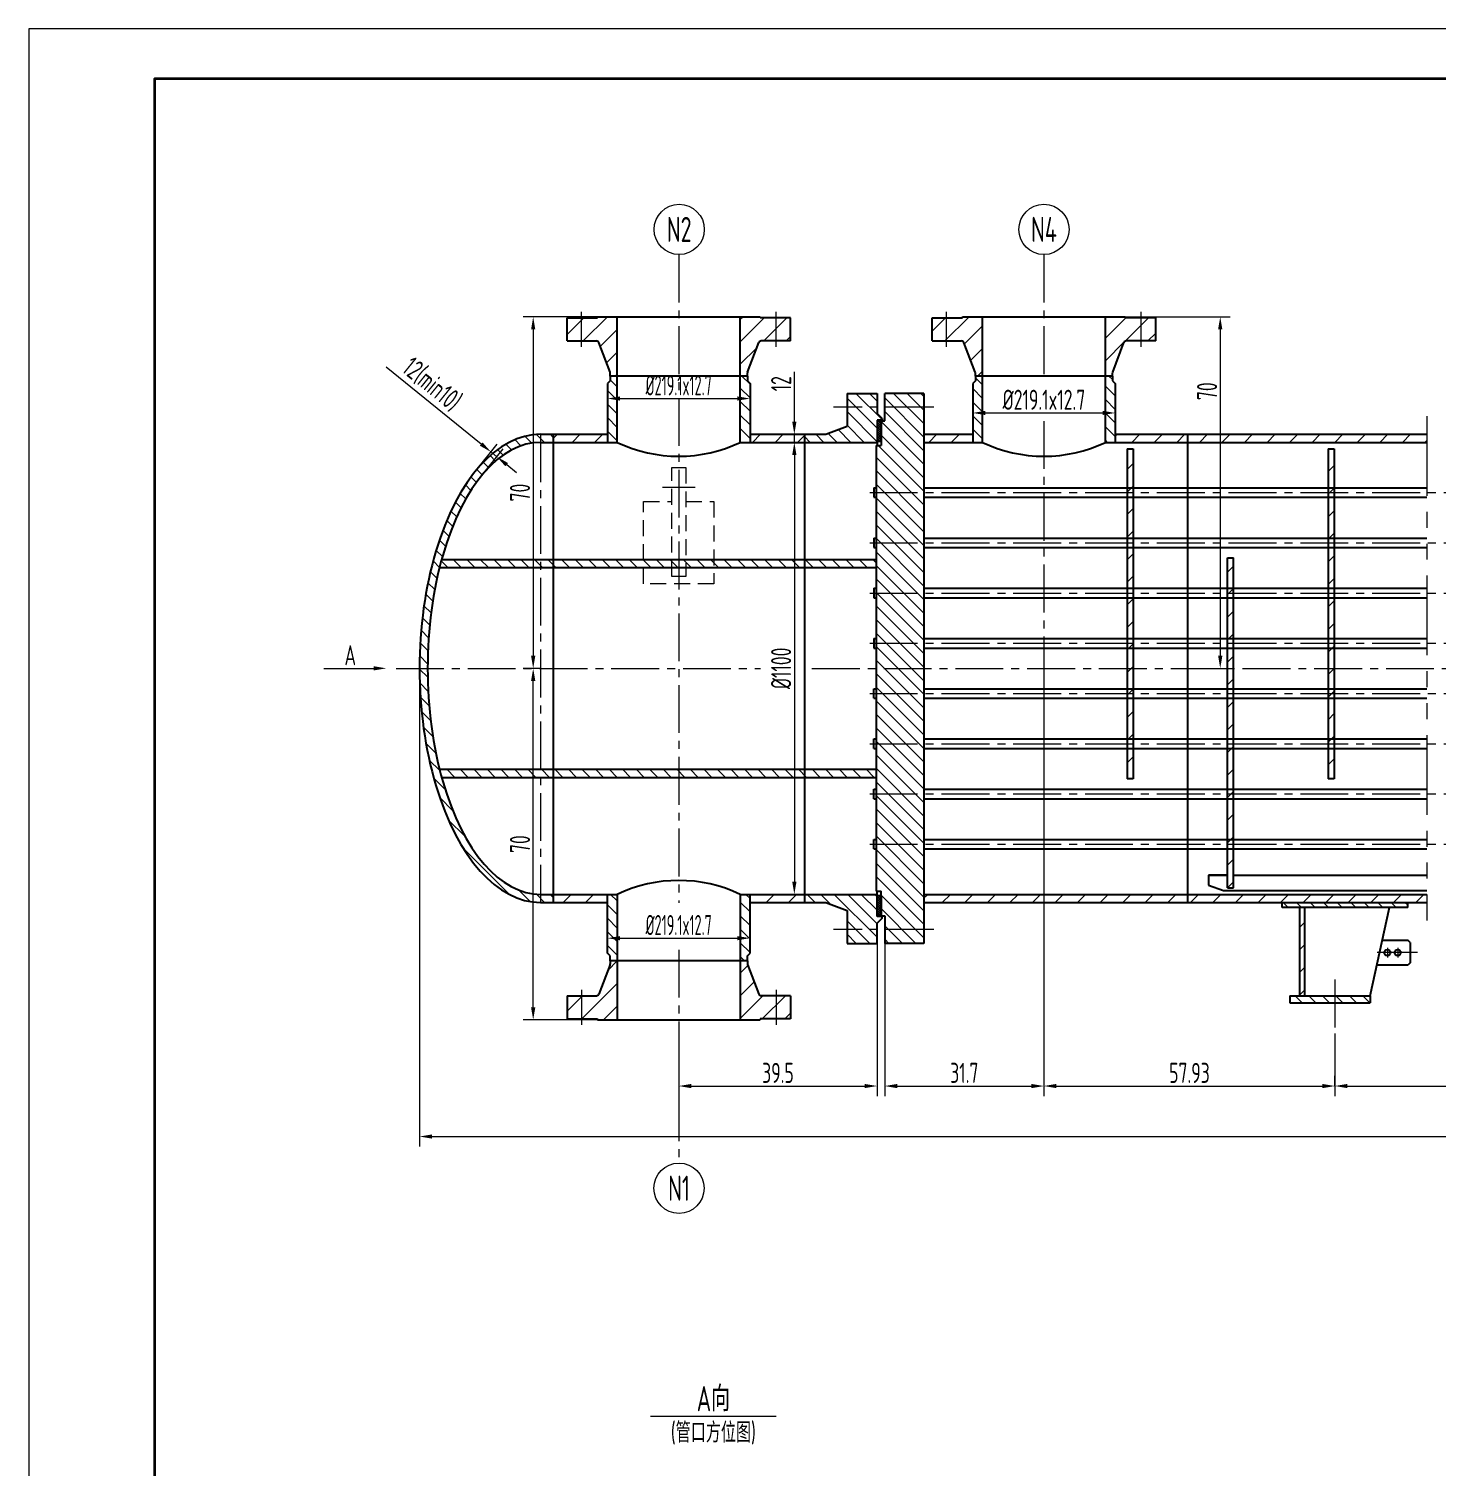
# Model space of a CAD drawing. Header units: millimetres. Extents: x 5765 to 6606, y -201 to 393.
# Drawn here: x 5765 to 6045.4, y 107 to 393.4 of the extents above; entities that cross this region are included whole.
import ezdxf
from ezdxf.enums import TextEntityAlignment as Align

# ---------------------------------------------------------------- set-up
doc = ezdxf.new("R2010")
doc.units = ezdxf.units.MM
for name, pattern in [('CENTER2', [28.575, 19.05, -3.175, 3.175, -3.175]), ('DASHED2', [9.525, 6.35, -3.175]), ('PHANTOM2', [31.75, 15.875, -3.175, 3.175, -3.175, 3.175, -3.175])]:
    doc.linetypes.add(name, pattern=pattern)
for name, color, linetype, lineweight in [('1粗实线', 7, 'Continuous', 35), ('2细实线', 3, 'Continuous', 13), ('3中心线', 1, 'CENTER2', 13), ('4虚线', 4, 'DASHED2', 13), ('5双点划线', 2, 'PHANTOM2', 13), ('6剖面线', 6, 'Continuous', 13), ('7文本', 2, 'Continuous', 13), ('8标注', 3, 'Continuous', 13), ('9图表', 4, 'Continuous', 13)]:
    doc.layers.add(name, color=color, linetype=linetype, lineweight=lineweight)
doc.styles.add('lanpec', font='bpec_e.shx', dxfattribs={"width": 0.75, "bigfont": 'hztxt.shx'})
doc.styles.add('lanpec-dim', font='bpec_e.shx', dxfattribs={"width": 0.75})
doc.dimstyles.new('lanpec', dxfattribs={"dimtxt": 4, "dimasz": 2.5, "dimexe": 2, "dimexo": 0, "dimtad": 1, "dimdsep": 46, "dimtxsty": 'lanpec-dim', "dimcen": 2.5, "dimclrd": 256, "dimclre": 256, "dimclrt": 256, "dimazin": 0, "dimtfac": 1, "dimtmove": 0, "dimatfit": 3, "dimfxl": 1, "dimlwd": -1, "dimlwe": -1, "dimarcsym": 0})
doc.dimstyles.new('lanpec$0', dxfattribs={"dimscale": 10, "dimtxt": 4, "dimasz": 2.5, "dimexe": 2, "dimexo": 0, "dimtad": 1, "dimdec": 1, "dimdsep": 46, "dimtxsty": 'lanpec-dim', "dimcen": 0.09, "dimclrd": 256, "dimclre": 256, "dimclrt": 256, "dimadec": 1, "dimazin": 0, "dimtfac": 0.707, "dimtdec": 1, "dimtmove": 0, "dimatfit": 3, "dimfxl": 1, "dimarcsym": 0})
pattern_1 = [(135, (6001.5617, 1252.1838), (-1.3470384, -1.3470384), [])]
pattern_2 = [(135, (-1040.45, 41.17), (-1.3470384, -1.3470384), [])]
pattern_3 = [(45, (6001.5617, 1252.1838), (-2.245064, 2.245064), [])]
pattern_4 = [(45, (5987.2617, 1252.1838), (-2.245064, 2.245064), [])]
pattern_5 = [(135, (4749.4955, 1244.9637), (-1.3470384, -1.3470384), [])]
pattern_6 = [(135, (6691.1607, -1575.2252), (-1.3470384, -1.3470384), [])]

# ---------------------------------------------------------------- blocks, each defined once
blk = doc.blocks.new('A1')
at = {"layer": '1粗实线'}
blk.add_lwpolyline([(-816, 10), (-10, 10), (-10, 584), (-816, 584)], close=True, dxfattribs=at)
at = {"layer": '9图表'}
blk.add_lwpolyline([(-841, 0), (0, 0), (0, 594), (-841, 594)], close=True, dxfattribs=at)
blk = doc.blocks.new('*U41')
at = {"layer": '2细实线'}
blk.add_line((-12.5, 0), (12.5, 0), dxfattribs=at)
at = {"layer": '7文本', "style": 'lanpec', "width": 0.75}
for tag, height, p in [('节点图名称', 5, (0, 3.5)), ('比例', 4, (0, -3.25))]:
    blk.add_attdef(tag, text='', height=height, dxfattribs=at).set_placement(p, align=Align.MIDDLE_CENTER)
blk = doc.blocks.new('*D66')
at = {"layer": '8标注', "transparency": 16777216}
for p, q in [((5917.44, 311.1), (5919.44, 311.1)), ((5917.44, 308.6), (5917.44, 223.6)), ((5917.44, 221.1), (5919.44, 221.1))]:
    blk.add_line(p, q, dxfattribs=at)
for points in [[(5917.02, 308.6), (5917.86, 308.6), (5917.44, 311.1)], [(5917.02, 223.6), (5917.86, 223.6), (5917.44, 221.1)]]:
    blk.add_solid(points, dxfattribs=at)
at = {"layer": 'Defpoints', "color": 0, "transparency": 16777216}
for p in [(5917.44, 311.1), (5917.44, 221.1), (5917.44, 221.1)]:
    blk.add_point(p, dxfattribs=at)
at = {"layer": '8标注', "transparency": 16777216, "insert": (5914.81, 266.1), "char_height": 4, "attachment_point": 5, "rotation": 90, "style": 'lanpec-dim'}
blk.add_mtext('%%C1100', dxfattribs=at)
blk = doc.blocks.new('*D67')
at = {"layer": '8标注', "transparency": 16777216}
for p, q in [((5917.44, 315.2), (5917.44, 325.12)), ((5920.87, 312.7), (5915.44, 312.7)), ((5917.44, 311.1), (5917.44, 312.7)), ((5920.87, 311.1), (5915.44, 311.1)), ((5917.44, 308.6), (5917.44, 306.1))]:
    blk.add_line(p, q, dxfattribs=at)
for points in [[(5917.02, 315.2), (5917.86, 315.2), (5917.44, 312.7)], [(5917.02, 308.6), (5917.86, 308.6), (5917.44, 311.1)]]:
    blk.add_solid(points, dxfattribs=at)
at = {"layer": 'Defpoints', "color": 0, "transparency": 16777216}
for p in [(5917.44, 312.7), (5920.87, 312.7), (5920.87, 311.1)]:
    blk.add_point(p, dxfattribs=at)
at = {"layer": '8标注', "transparency": 16777216, "insert": (5914.81, 322.77), "char_height": 4, "attachment_point": 5, "rotation": 90, "style": 'lanpec-dim'}
blk.add_mtext('12', dxfattribs=at)
blk = doc.blocks.new('*D68')
at = {"layer": '8标注', "transparency": 16777216}
for p, q in [((5855.11, 310.76), (5836.19, 326.09)), ((5853.97, 305.38), (5858.31, 310.74)), ((5855.15, 304.43), (5859.48, 309.78)), ((5858.22, 308.23), (5857.05, 309.18)), ((5860.17, 306.66), (5862.11, 305.08))]:
    blk.add_line(p, q, dxfattribs=at)
for points in [[(5855.37, 311.08), (5854.84, 310.43), (5857.05, 309.18)], [(5860.43, 306.98), (5859.9, 306.33), (5858.22, 308.23)]]:
    blk.add_solid(points, dxfattribs=at)
at = {"layer": 'Defpoints', "color": 0, "transparency": 16777216}
for p in [(5857.05, 309.18), (5853.97, 305.38), (5855.15, 304.43)]:
    blk.add_point(p, dxfattribs=at)
at = {"layer": '8标注', "transparency": 16777216, "insert": (5845.25, 322.6), "char_height": 4, "attachment_point": 5, "rotation": 320.9752, "style": 'lanpec-dim'}
blk.add_mtext('12(min10)', dxfattribs=at)
blk = doc.blocks.new('*D69')
at = {"layer": '8标注', "transparency": 16777216}
for p, q in [((5952.95, 316.95), (5952.95, 318.95)), ((5981.32, 315.62), (5981.32, 318.95)), ((5955.45, 316.95), (5978.82, 316.95))]:
    blk.add_line(p, q, dxfattribs=at)
for points in [[(5955.45, 317.37), (5955.45, 316.54), (5952.95, 316.95)], [(5978.82, 317.37), (5978.82, 316.54), (5981.32, 316.95)]]:
    blk.add_solid(points, dxfattribs=at)
at = {"layer": 'Defpoints', "color": 0, "transparency": 16777216}
for p in [(5952.95, 316.95), (5981.32, 316.95), (5981.32, 315.62)]:
    blk.add_point(p, dxfattribs=at)
at = {"layer": '8标注', "transparency": 16777216, "insert": (5967.13, 319.58), "char_height": 4, "attachment_point": 5, "style": 'lanpec-dim'}
blk.add_mtext('%%C219.1x12.7', dxfattribs=at)
blk = doc.blocks.new('*D43')
at = {"layer": '8标注', "transparency": 16777216}
for p, q in [((5880.25, 212.38), (5880.25, 214.38)), ((5882.75, 212.38), (5906.12, 212.38)), ((5908.62, 210.99), (5908.62, 214.38))]:
    blk.add_line(p, q, dxfattribs=at)
for points in [[(5882.75, 212.79), (5882.75, 211.96), (5880.25, 212.38)], [(5906.12, 212.79), (5906.12, 211.96), (5908.62, 212.38)]]:
    blk.add_solid(points, dxfattribs=at)
at = {"layer": 'Defpoints', "color": 0, "transparency": 16777216}
for p in [(5880.25, 212.38), (5908.62, 212.38), (5908.62, 210.99)]:
    blk.add_point(p, dxfattribs=at)
at = {"layer": '8标注', "transparency": 16777216, "insert": (5894.43, 215), "char_height": 4, "attachment_point": 5, "style": 'lanpec-dim'}
blk.add_mtext('{\\W0.6;%%C219.1x12.7}', dxfattribs=at)
blk = doc.blocks.new('管口号')
at = {"layer": '2细实线'}
blk.add_circle((0, 5), 5, dxfattribs=at)
at = {"layer": '7文本', "style": 'lanpec', "width": 0.75}
blk.add_attdef('N', text='', height=5, dxfattribs=at).set_placement((0, 5), align=Align.MIDDLE_CENTER)
blk = doc.blocks.new('*D70')
at = {"layer": '8标注', "transparency": 16777216}
for p, q in [((5933.93, 211.35), (5933.93, 180.94)), ((5894.43, 189.02), (5894.43, 180.94)), ((5896.93, 182.94), (5931.43, 182.94))]:
    blk.add_line(p, q, dxfattribs=at)
for points in [[(5896.93, 183.36), (5896.93, 182.52), (5894.43, 182.94)], [(5931.43, 183.36), (5931.43, 182.52), (5933.93, 182.94)]]:
    blk.add_solid(points, dxfattribs=at)
at = {"layer": 'Defpoints', "color": 0, "transparency": 16777216}
for p in [(5933.93, 211.35), (5894.43, 189.02), (5933.93, 182.94)]:
    blk.add_point(p, dxfattribs=at)
at = {"layer": '8标注', "transparency": 16777216, "insert": (5914.18, 185.56), "char_height": 4, "attachment_point": 5, "style": 'lanpec-dim'}
blk.add_mtext('39.5', dxfattribs=at)
blk = doc.blocks.new('*D71')
at = {"layer": '8标注', "transparency": 16777216}
for p, q in [((5842.83, 266.1), (5842.83, 170.89)), ((6347.92, 266.1), (6347.92, 170.89)), ((5845.33, 172.89), (6345.42, 172.89))]:
    blk.add_line(p, q, dxfattribs=at)
for points in [[(5845.33, 173.31), (5845.33, 172.47), (5842.83, 172.89)], [(6345.42, 173.31), (6345.42, 172.47), (6347.92, 172.89)]]:
    blk.add_solid(points, dxfattribs=at)
at = {"layer": 'Defpoints', "color": 0, "transparency": 16777216}
for p in [(5842.83, 266.1), (6347.92, 266.1), (6347.92, 172.89)]:
    blk.add_point(p, dxfattribs=at)
at = {"layer": '8标注', "transparency": 16777216, "insert": (6095.38, 175.51), "char_height": 4, "attachment_point": 5, "style": 'lanpec-dim'}
blk.add_mtext('505.09', dxfattribs=at)
blk = doc.blocks.new('*D48')
at = {"layer": '8标注', "transparency": 16777216}
for p, q in [((6165.69, 191.94), (6165.69, 180.94)), ((6025.06, 182.94), (6025.06, 184.94)), ((6027.56, 182.94), (6163.19, 182.94))]:
    blk.add_line(p, q, dxfattribs=at)
for points in [[(6027.56, 183.36), (6027.56, 182.52), (6025.06, 182.94)], [(6163.19, 183.36), (6163.19, 182.52), (6165.69, 182.94)]]:
    blk.add_solid(points, dxfattribs=at)
at = {"layer": 'Defpoints', "color": 0, "transparency": 16777216}
for p in [(6165.69, 191.94), (6025.06, 182.94), (6165.69, 182.94)]:
    blk.add_point(p, dxfattribs=at)
at = {"layer": '8标注', "transparency": 16777216, "insert": (6095.38, 185.56), "char_height": 4, "attachment_point": 5, "style": 'lanpec-dim'}
blk.add_mtext('140.63', dxfattribs=at)
blk = doc.blocks.new('*D49')
at = {"layer": '8标注', "transparency": 16777216}
for p, q in [((5967.13, 266.1), (5967.13, 180.94)), ((5935.43, 211.35), (5935.43, 180.94)), ((5937.93, 182.94), (5964.63, 182.94))]:
    blk.add_line(p, q, dxfattribs=at)
for points in [[(5937.93, 183.36), (5937.93, 182.52), (5935.43, 182.94)], [(5964.63, 183.36), (5964.63, 182.52), (5967.13, 182.94)]]:
    blk.add_solid(points, dxfattribs=at)
at = {"layer": 'Defpoints', "color": 0, "transparency": 16777216}
for p in [(5967.13, 266.1), (5935.43, 211.35), (5967.13, 182.94)]:
    blk.add_point(p, dxfattribs=at)
at = {"layer": '8标注', "transparency": 16777216, "insert": (5951.28, 185.56), "char_height": 4, "attachment_point": 5, "style": 'lanpec-dim'}
blk.add_mtext('31.7', dxfattribs=at)
blk = doc.blocks.new('*D52')
at = {"layer": '8标注', "transparency": 16777216}
for p, q in [((5967.13, 192.06), (5967.13, 180.94)), ((6025.06, 193.38), (6025.06, 180.94)), ((5969.63, 182.94), (6022.56, 182.94))]:
    blk.add_line(p, q, dxfattribs=at)
for points in [[(5969.63, 183.36), (5969.63, 182.52), (5967.13, 182.94)], [(6022.56, 183.36), (6022.56, 182.52), (6025.06, 182.94)]]:
    blk.add_solid(points, dxfattribs=at)
at = {"layer": 'Defpoints', "color": 0, "transparency": 16777216}
for p in [(5967.13, 192.06), (6025.06, 193.38), (6025.06, 182.94)]:
    blk.add_point(p, dxfattribs=at)
at = {"layer": '8标注', "transparency": 16777216, "insert": (5996.1, 185.56), "char_height": 4, "attachment_point": 5, "style": 'lanpec-dim'}
blk.add_mtext('57.93', dxfattribs=at)
blk = doc.blocks.new('*D56')
at = {"layer": '8标注', "transparency": 16777216}
for p, q in [((5866.93, 266.1), (5863.45, 266.1)), ((5865.45, 198.6), (5865.45, 263.6)), ((5878.24, 196.1), (5863.45, 196.1))]:
    blk.add_line(p, q, dxfattribs=at)
for points in [[(5865.03, 263.6), (5865.87, 263.6), (5865.45, 266.1)], [(5865.03, 198.6), (5865.87, 198.6), (5865.45, 196.1)]]:
    blk.add_solid(points, dxfattribs=at)
at = {"layer": 'Defpoints', "color": 0, "transparency": 16777216}
for p in [(5865.45, 266.1), (5866.93, 266.1), (5878.24, 196.1)]:
    blk.add_point(p, dxfattribs=at)
at = {"layer": '8标注', "transparency": 16777216, "insert": (5862.83, 231.1), "char_height": 4, "attachment_point": 5, "rotation": 90, "style": 'lanpec-dim'}
blk.add_mtext('70', dxfattribs=at)
blk = doc.blocks.new('*D57')
at = {"layer": '8标注', "transparency": 16777216}
for p, q in [((5882.18, 336.1), (5863.45, 336.1)), ((5865.45, 333.6), (5865.45, 268.6)), ((5866.93, 266.1), (5863.45, 266.1))]:
    blk.add_line(p, q, dxfattribs=at)
for points in [[(5865.03, 333.6), (5865.87, 333.6), (5865.45, 336.1)], [(5865.03, 268.6), (5865.87, 268.6), (5865.45, 266.1)]]:
    blk.add_solid(points, dxfattribs=at)
at = {"layer": 'Defpoints', "color": 0, "transparency": 16777216}
for p in [(5882.18, 336.1), (5865.45, 266.1), (5866.93, 266.1)]:
    blk.add_point(p, dxfattribs=at)
at = {"layer": '8标注', "transparency": 16777216, "insert": (5862.83, 301.1), "char_height": 4, "attachment_point": 5, "rotation": 90, "style": 'lanpec-dim'}
blk.add_mtext('70', dxfattribs=at)
blk = doc.blocks.new('*D58')
at = {"layer": '8标注', "transparency": 16777216}
for p, q in [((5983.32, 336.1), (6004.23, 336.1)), ((6002.23, 333.6), (6002.23, 268.6)), ((5996.29, 266.1), (6004.23, 266.1))]:
    blk.add_line(p, q, dxfattribs=at)
for points in [[(6001.81, 333.6), (6002.65, 333.6), (6002.23, 336.1)], [(6001.81, 268.6), (6002.65, 268.6), (6002.23, 266.1)]]:
    blk.add_solid(points, dxfattribs=at)
at = {"layer": 'Defpoints', "color": 0, "transparency": 16777216}
for p in [(5983.32, 336.1), (5996.29, 266.1), (6002.23, 266.1)]:
    blk.add_point(p, dxfattribs=at)
at = {"layer": '8标注', "transparency": 16777216, "insert": (5999.61, 321.28), "char_height": 4, "attachment_point": 5, "rotation": 90, "style": 'lanpec-dim'}
blk.add_mtext('70', dxfattribs=at)
blk = doc.blocks.new('*D62')
at = {"layer": '8标注', "transparency": 16777216}
for p, q in [((5880.25, 319.82), (5880.25, 321.82)), ((5908.62, 321.21), (5908.62, 317.82)), ((5882.75, 319.82), (5906.12, 319.82))]:
    blk.add_line(p, q, dxfattribs=at)
for points in [[(5882.75, 320.24), (5882.75, 319.41), (5880.25, 319.82)], [(5906.12, 320.24), (5906.12, 319.41), (5908.62, 319.82)]]:
    blk.add_solid(points, dxfattribs=at)
at = {"layer": 'Defpoints', "color": 0, "transparency": 16777216}
for p in [(5908.62, 321.21), (5880.25, 319.82), (5908.62, 319.82)]:
    blk.add_point(p, dxfattribs=at)
at = {"layer": '8标注', "transparency": 16777216, "insert": (5894.43, 322.45), "char_height": 4, "attachment_point": 5, "style": 'lanpec-dim'}
blk.add_mtext('{\\W0.6;%%C219.1x12.7}', dxfattribs=at)

msp = doc.modelspace()

# ---------------------------------------------------------------- hatches: boundary and pattern name
at = {"layer": '6剖面线'}
h = msp.add_hatch(dxfattribs=at)
h.set_pattern_fill('ANSI31', color=256, style=0)
h.set_pattern_definition(pattern_3)
h.paths.add_polyline_path([(5913.803, 331.291), (5912.303, 331.291), (5912.303, 335.901), (5913.803, 335.901)])
h.paths.add_polyline_path([(5915.303, 331.291), (5913.803, 331.291), (5913.803, 335.901), (5915.303, 335.901)])
h.paths.add_polyline_path([(5912.303, 335.901), (5910.623, 335.901), (5910.623, 336.101), (5906.683, 336.101), (5906.683, 324.301), (5908.083, 324.301), (5908.083, 324.909, -0.09138), (5908.116, 325.087), (5910.36, 330.969, -0.3110597), (5910.827, 331.291), (5912.303, 331.291)])
h.paths.add_polyline_path([(5916.683, 335.901), (5915.303, 335.901), (5915.303, 331.291), (5916.683, 331.291)])
h.paths.add_polyline_path([(5882.183, 336.101), (5878.243, 336.101), (5878.243, 335.901), (5875.063, 335.901), (5875.063, 331.291), (5878.038, 331.291, -0.3110597), (5878.506, 330.969), (5880.75, 325.087, -0.09138), (5880.783, 324.909), (5880.783, 324.301), (5882.183, 324.301)])
h.paths.add_polyline_path([(5875.063, 335.901), (5872.183, 335.901), (5872.183, 331.291), (5875.063, 331.291)])
h = msp.add_hatch(dxfattribs=at)
h.set_pattern_fill('ANSI31', color=256, style=0)
h.set_pattern_definition([(45, (5985.873, 333.8336), (-2.24506, 2.24506), [])])
h.paths.add_polyline_path([(5986.503, 335.901), (5985.003, 335.901), (5985.003, 331.291), (5986.503, 331.291)])
h.paths.add_polyline_path([(5988.003, 335.901), (5986.503, 335.901), (5986.503, 331.291), (5988.003, 331.291)])
h.paths.add_polyline_path([(5985.003, 335.901), (5983.323, 335.901), (5983.323, 336.101), (5979.383, 336.101), (5979.383, 324.301), (5980.783, 324.301), (5980.783, 324.909, -0.09138), (5980.816, 325.087), (5983.06, 330.969, -0.3110597), (5983.527, 331.291), (5985.003, 331.291)])
h.paths.add_polyline_path([(5989.383, 335.901), (5988.003, 335.901), (5988.003, 331.291), (5989.383, 331.291)])
h.paths.add_polyline_path([(5954.883, 336.101), (5950.943, 336.101), (5950.943, 335.901), (5947.763, 335.901), (5947.763, 331.291), (5950.738, 331.291, -0.3110597), (5951.206, 330.969), (5953.45, 325.087, -0.09138), (5953.483, 324.909), (5953.483, 324.301), (5954.883, 324.301)])
h.paths.add_polyline_path([(5947.763, 335.901), (5944.883, 335.901), (5944.883, 331.291), (5947.763, 331.291)])
h = msp.add_hatch(dxfattribs=at)
h.set_pattern_fill('ANSI31', color=256, scale=0.6, angle=90, style=0)
h.set_pattern_definition(pattern_6)
h.paths.add_polyline_path([(5880.249, 322.805), (5880.783, 323.34), (5880.783, 324.301), (5882.183, 324.301), (5882.183, 311.101), (5880.249, 311.101)])
h.paths.add_polyline_path([(5908.617, 311.101), (5906.683, 311.101), (5906.683, 324.301), (5908.083, 324.301), (5908.083, 323.34), (5908.617, 322.805)])
h = msp.add_hatch(dxfattribs=at)
h.set_pattern_fill('ANSI31', color=256, scale=0.6, angle=90, style=0)
h.set_pattern_definition([(135, (5953.2434, 321.4913), (-1.34704, -1.34704), [])])
h.paths.add_polyline_path([(5953.483, 323.34), (5952.949, 322.805), (5952.949, 311.101), (5953.483, 311.101)])
h.paths.add_polyline_path([(5981.317, 322.805), (5980.783, 323.34), (5980.783, 311.101), (5981.317, 311.101)])
h.paths.add_polyline_path([(5954.883, 324.301), (5953.483, 324.301), (5953.483, 311.101), (5954.883, 311.101)])
h.paths.add_polyline_path([(5980.783, 324.301), (5979.383, 324.301), (5979.383, 311.101), (5980.783, 311.101)])
h = msp.add_hatch(dxfattribs=at)
h.set_pattern_fill('ANSI31', color=256, scale=0.6, angle=90, style=0)
h.set_pattern_definition([(135, (-65376.3816, -31464.612), (-1.34703842, -1.34703842), [])])
h.paths.add_polyline_path([(5933.933, 318.101), (5933.933, 320.851), (5927.933, 320.851), (5927.933, 318.101)])
h.paths.add_polyline_path([(5927.933, 318.101), (5927.933, 314.301), (5923.733, 312.701), (5919.433, 312.701), (5919.433, 311.101), (5933.933, 311.101), (5933.933, 315.501), (5934.933, 315.501), (5934.933, 315.851), (5933.933, 316.851), (5933.933, 318.101)])
h = msp.add_hatch(dxfattribs=at)
h.set_pattern_fill('ANSI31', color=256, scale=0.6, angle=90, style=0)
h.set_pattern_definition([(135, (727.41, -334.36), (-1.3470384, -1.3470384), [])])
h.paths.add_polyline_path([(5943.233, 320.851), (5935.433, 320.851), (5935.433, 318.101), (5943.233, 318.101)])
h.paths.add_polyline_path([(5943.233, 312.701), (5943.233, 318.101), (5935.433, 318.101), (5935.433, 315.351), (5934.733, 315.351), (5934.733, 311.351), (5934.733, 310.451), (5933.733, 310.451), (5933.733, 301.101), (5943.233, 301.101)])
h.paths.add_polyline_path([(5943.233, 301.101), (5933.733, 301.101), (5933.733, 291.101), (5943.233, 291.101)])
h.paths.add_polyline_path([(5943.233, 291.101), (5933.733, 291.101), (5933.733, 281.101), (5943.233, 281.101)])
h.paths.add_polyline_path([(5943.233, 281.101), (5933.733, 281.101), (5933.733, 271.101), (5943.233, 271.101)])
h.paths.add_polyline_path([(5943.233, 271.101), (5933.733, 271.101), (5933.733, 266.101), (5943.233, 266.101)])
h.paths.add_polyline_path([(5943.233, 266.101), (5933.733, 266.101), (5933.733, 261.101), (5943.233, 261.101)])
h.paths.add_polyline_path([(5943.233, 261.101), (5933.733, 261.101), (5933.733, 251.101), (5943.233, 251.101)])
h.paths.add_polyline_path([(5943.233, 251.101), (5933.733, 251.101), (5933.733, 241.101), (5943.233, 241.101)])
h.paths.add_polyline_path([(5943.233, 241.101), (5933.733, 241.101), (5933.733, 231.101), (5943.233, 231.101)])
h.paths.add_polyline_path([(5943.233, 231.101), (5933.733, 231.101), (5933.733, 221.751), (5934.733, 221.751), (5934.733, 216.851), (5935.433, 216.851), (5935.433, 214.101), (5943.233, 214.101)])
h.paths.add_polyline_path([(5943.233, 214.101), (5935.433, 214.101), (5935.433, 211.351), (5943.233, 211.351)])
h = msp.add_hatch(dxfattribs=at)
h.set_pattern_fill('ANSI37', color=256, scale=0.1, style=0)
h.set_pattern_definition([(45, (4719.44433, 1244.9637), (-0.2245064, 0.2245064), []), (135, (4719.44433, 1244.9637), (-0.2245064, -0.2245064), [])])
h.paths.add_polyline_path([(5933.933, 311.351), (5934.733, 311.351), (5934.733, 315.351), (5933.933, 315.351)])
h = msp.add_hatch(dxfattribs=at)
h.set_pattern_fill('ANSI31', color=256, scale=0.6, angle=90, style=0)
h.set_pattern_definition(pattern_1)
edge = h.paths.add_edge_path()
edge.add_ellipse((5866.933, 266.101), major_axis=(0, 45), ratio=0.5, start_angle=0, end_angle=90, ccw=False)
edge.add_line((5866.933, 311.101), (5866.933, 312.701))
edge.add_ellipse((5866.933, 266.101), major_axis=(0, 46.6), ratio=0.5171674, start_angle=0, end_angle=90)
edge.add_line((5842.833, 266.101), (5844.433, 266.101))
h.paths.add_polyline_path([(5869.433, 311.101), (5869.433, 312.701), (5866.933, 312.701), (5866.933, 311.101)])
edge = h.paths.add_edge_path()
edge.add_ellipse((5866.933, 266.101), major_axis=(0, 45), ratio=0.5, start_angle=90, end_angle=180, ccw=False)
edge.add_line((5844.433, 266.101), (5842.833, 266.101))
edge.add_ellipse((5866.933, 266.101), major_axis=(0, 46.6), ratio=0.5171674, start_angle=90, end_angle=180)
edge.add_line((5866.933, 219.501), (5866.933, 221.101))
h.paths.add_polyline_path([(5866.933, 221.101), (5866.933, 219.501), (5869.433, 219.501), (5869.433, 221.101)])
h = msp.add_hatch(dxfattribs=at)
h.set_pattern_fill('ANSI31', color=256, style=0)
h.set_pattern_definition(pattern_3)
h.paths.add_polyline_path([(5869.433, 312.701), (5869.433, 311.101), (5880.249, 311.101), (5880.249, 312.701)])
h.paths.add_polyline_path([(5919.433, 311.101), (5919.433, 312.701), (5908.617, 312.701), (5908.617, 311.101)])
h = msp.add_hatch(dxfattribs=at)
h.set_pattern_fill('ANSI31', color=256, style=0)
h.set_pattern_definition(pattern_4)
h.paths.add_polyline_path([(5952.949, 311.101), (5952.949, 312.701), (5943.233, 312.701), (5943.233, 311.101)])
h.paths.add_polyline_path([(6014.68, 312.701), (6014.68, 311.101), (6043.376, 311.101), (6043.376, 312.701)])
h.paths.add_polyline_path([(6014.68, 311.101), (6014.68, 312.701), (5981.317, 312.701), (5981.317, 311.101)])
h = msp.add_hatch(dxfattribs=at)
h.set_pattern_fill('ANSI31', color=256, style=0)
h.set_pattern_definition(pattern_4)
h.paths.add_polyline_path([(5984.887, 309.801), (5983.687, 309.801), (5983.687, 244.101), (5984.887, 244.101)])
h = msp.add_hatch(dxfattribs=at)
h.set_pattern_fill('ANSI31', color=256, style=0)
h.set_pattern_definition(pattern_4)
h.paths.add_polyline_path([(6024.887, 309.801), (6023.687, 309.801), (6023.687, 244.101), (6024.887, 244.101)])
h = msp.add_hatch(dxfattribs=at)
h.set_pattern_fill('ANSI31', color=256, scale=0.6, angle=90, style=0)
h.set_pattern_definition(pattern_2)
h.paths.add_polyline_path([(5894.433, 287.801), (5866.933, 287.801), (5866.933, 287.001), (5894.433, 287.001)])
h.paths.add_polyline_path([(5894.433, 287.001), (5866.933, 287.001), (5866.933, 286.201), (5894.433, 286.201)])
h.paths.add_polyline_path([(5919.433, 287.801), (5894.433, 287.801), (5894.433, 287.001), (5919.433, 287.001)])
h.paths.add_polyline_path([(5919.433, 287.001), (5894.433, 287.001), (5894.433, 286.201), (5919.433, 286.201)])
h.paths.add_polyline_path([(5933.733, 287.801), (5919.433, 287.801), (5919.433, 287.001), (5933.733, 287.001)])
h.paths.add_polyline_path([(5933.733, 287.001), (5919.433, 287.001), (5919.433, 286.201), (5933.733, 286.201)])
h.paths.add_polyline_path([(5847.261, 287.801), (5847.074, 287.001), (5866.933, 287.001), (5866.933, 287.801)])
h.paths.add_polyline_path([(5847.074, 287.001), (5846.888, 286.201), (5866.933, 286.201), (5866.933, 287.001)])
h = msp.add_hatch(dxfattribs=at)
h.set_pattern_fill('ANSI31', color=256, style=0)
h.set_pattern_definition(pattern_4)
h.paths.add_polyline_path([(6004.887, 288.101), (6003.687, 288.101), (6003.687, 222.401), (6004.887, 222.401)])
h = msp.add_hatch(dxfattribs=at)
h.set_pattern_fill('ANSI31', color=256, scale=0.6, angle=90, style=0)
h.set_pattern_definition(pattern_2)
h.paths.add_polyline_path([(5894.433, 244.401), (5866.933, 244.401), (5866.933, 245.201), (5894.433, 245.201)])
h.paths.add_polyline_path([(5894.433, 245.201), (5866.933, 245.201), (5866.933, 246.001), (5894.433, 246.001)])
h.paths.add_polyline_path([(5920.94, 244.401), (5894.433, 244.401), (5894.433, 245.201), (5920.94, 245.201)])
h.paths.add_polyline_path([(5920.94, 245.201), (5894.433, 245.201), (5894.433, 246.001), (5920.94, 246.001)])
h.paths.add_polyline_path([(5933.733, 244.401), (5920.94, 244.401), (5920.94, 245.201), (5933.733, 245.201)])
h.paths.add_polyline_path([(5933.733, 245.201), (5920.94, 245.201), (5920.94, 246.001), (5933.733, 246.001)])
h.paths.add_polyline_path([(5847.261, 244.401), (5847.074, 245.201), (5866.933, 245.201), (5866.933, 244.401)])
h.paths.add_polyline_path([(5847.074, 245.201), (5846.888, 246.001), (5866.933, 246.001), (5866.933, 245.201)])
h = msp.add_hatch(dxfattribs=at)
h.set_pattern_fill('ANSI31', color=256, style=0)
h.set_pattern_definition(pattern_3)
h.paths.add_polyline_path([(5880.249, 219.501), (5880.249, 221.101), (5869.433, 221.101), (5869.433, 219.501)])
h.paths.add_polyline_path([(5908.617, 221.101), (5908.617, 219.501), (5919.433, 219.501), (5919.433, 221.101)])
h = msp.add_hatch(dxfattribs=at)
h.set_pattern_fill('ANSI31', color=256, scale=0.6, angle=90, style=0)
h.set_pattern_definition(pattern_6)
h.paths.add_polyline_path([(5880.249, 209.396), (5880.783, 208.862), (5880.783, 207.901), (5882.183, 207.901), (5882.183, 221.101), (5880.249, 221.101)])
h.paths.add_polyline_path([(5908.617, 221.101), (5906.683, 221.101), (5906.683, 207.901), (5908.083, 207.901), (5908.083, 208.862), (5908.617, 209.396)])
h = msp.add_hatch(dxfattribs=at)
h.set_pattern_fill('ANSI31', color=256, scale=0.6, angle=90, style=0)
h.set_pattern_definition(pattern_1)
h.paths.add_polyline_path([(5919.433, 221.101), (5919.433, 219.501), (5923.733, 219.501), (5927.933, 217.901), (5927.933, 214.101), (5933.933, 214.101), (5933.933, 215.351), (5934.933, 216.351), (5934.933, 216.701), (5933.933, 216.701), (5933.933, 221.101)])
h.paths.add_polyline_path([(5927.933, 214.101), (5927.933, 211.351), (5933.933, 211.351), (5933.933, 214.101)])
h = msp.add_hatch(dxfattribs=at)
h.set_pattern_fill('ANSI37', color=256, scale=0.1, style=0)
h.set_pattern_definition([(315, (-65376.38156, 31996.81342), (-0.224506403, -0.224506403), []), (225, (-65376.38156, 31996.81342), (-0.224506403, 0.224506403), [])])
h.paths.add_polyline_path([(5933.933, 216.851), (5934.733, 216.851), (5934.733, 220.851), (5933.933, 220.851)])
h = msp.add_hatch(dxfattribs=at)
h.set_pattern_fill('ANSI31', color=256, style=0)
h.set_pattern_definition(pattern_4)
h.paths.add_polyline_path([(5964.997, 219.501), (5964.997, 221.101), (5943.233, 221.101), (5943.233, 219.501)])
h.paths.add_polyline_path([(5964.997, 221.101), (5964.997, 219.501), (6043.376, 219.501), (6043.376, 221.101)])
h = msp.add_hatch(dxfattribs=at)
h.set_pattern_fill('ANSI31', color=256, scale=0.6, angle=90, style=0)
h.set_pattern_definition(pattern_5)
h.paths.add_polyline_path([(6039.563, 218.501), (6039.563, 219.501), (6014.563, 219.501), (6014.563, 218.501)])
h = msp.add_hatch(dxfattribs=at)
h.set_pattern_fill('ANSI31', color=256, style=0)
h.set_pattern_definition([(45, (4749.4955, 1244.9637), (-2.245064, 2.245064), [])])
h.paths.add_polyline_path([(6019.063, 218.501), (6018.063, 218.501), (6018.063, 200.901), (6019.063, 200.901)])
h = msp.add_hatch(dxfattribs=at)
h.set_pattern_fill('ANSI31', color=256, style=0)
h.set_pattern_definition(pattern_3)
h.paths.add_polyline_path([(5913.803, 200.911), (5912.303, 200.911), (5912.303, 196.301), (5913.803, 196.301)])
h.paths.add_polyline_path([(5915.303, 200.911), (5913.803, 200.911), (5913.803, 196.301), (5915.303, 196.301)])
h.paths.add_polyline_path([(5912.303, 196.301), (5910.623, 196.301), (5910.623, 196.101), (5906.683, 196.101), (5906.683, 207.901), (5908.083, 207.901), (5908.083, 207.293, 0.09138), (5908.116, 207.115), (5910.36, 201.232, 0.3110597), (5910.827, 200.911), (5912.303, 200.911)])
h.paths.add_polyline_path([(5916.683, 196.301), (5915.303, 196.301), (5915.303, 200.911), (5916.683, 200.911)])
h.paths.add_polyline_path([(5882.183, 196.101), (5878.243, 196.101), (5878.243, 196.301), (5875.063, 196.301), (5875.063, 200.911), (5878.038, 200.911, 0.3110597), (5878.506, 201.232), (5880.75, 207.115, 0.09138), (5880.783, 207.293), (5880.783, 207.901), (5882.183, 207.901)])
h.paths.add_polyline_path([(5875.063, 196.301), (5872.183, 196.301), (5872.183, 200.911), (5875.063, 200.911)])
h = msp.add_hatch(dxfattribs=at)
h.set_pattern_fill('ANSI31', color=256, scale=0.6, angle=90, style=0)
h.set_pattern_definition(pattern_5)
h.paths.add_polyline_path([(6025.063, 199.501), (6025.063, 200.901), (6016.063, 200.901), (6016.063, 199.501)])
h.paths.add_polyline_path([(6032.063, 199.501), (6032.063, 200.901), (6025.063, 200.901), (6025.063, 199.501)])

# ---------------------------------------------------------------- linework, layer by layer
for p, q in [((5872.183, 331.291), (5872.183, 335.901)), ((5872.183, 335.901), (5878.243, 335.901)), ((5878.243, 335.901), (5878.243, 336.101)), ((5878.243, 336.101), (5910.623, 336.101)), ((5882.183, 311.101), (5882.183, 336.101)), ((5906.683, 311.101), (5906.683, 336.101)), ((5910.623, 335.901), (5910.623, 336.101)), ((5916.683, 335.901), (5910.623, 335.901)), ((5916.683, 331.291), (5916.683, 335.901)), ((5944.883, 331.291), (5944.883, 335.901)), ((5944.883, 335.901), (5950.943, 335.901)), ((5950.943, 335.901), (5950.943, 336.101)), ((5950.943, 336.101), (5983.323, 336.101)), ((5954.883, 311.101), (5954.883, 336.101)), ((5979.383, 311.101), (5979.383, 336.101)), ((5983.323, 335.901), (5983.323, 336.101)), ((5989.383, 335.901), (5983.323, 335.901)), ((5989.383, 331.291), (5989.383, 335.901)), ((5872.183, 331.291), (5878.038, 331.291)), ((5880.75, 325.087), (5878.506, 330.969)), ((5908.116, 325.087), (5910.36, 330.969)), ((5916.683, 331.291), (5910.827, 331.291)), ((5944.883, 331.291), (5950.738, 331.291)), ((5953.45, 325.087), (5951.206, 330.969)), ((5980.816, 325.087), (5983.06, 330.969)), ((5989.383, 331.291), (5983.527, 331.291)), ((5880.783, 324.301), (5880.783, 324.909)), ((5908.083, 324.301), (5880.783, 324.301)), ((5880.783, 324.301), (5880.783, 323.34)), ((5908.083, 324.301), (5908.083, 324.909)), ((5908.083, 324.301), (5908.083, 323.34)), ((5953.483, 324.301), (5953.483, 324.909)), ((5980.783, 324.301), (5953.483, 324.301)), ((5953.483, 324.301), (5953.483, 323.34)), ((5953.483, 324.301), (5953.483, 323.34)), ((5980.783, 324.301), (5980.783, 324.909)), ((5980.783, 324.301), (5980.783, 323.34)), ((5980.783, 324.301), (5980.783, 323.34)), ((5880.783, 323.34), (5880.249, 322.805)), ((5880.249, 322.805), (5880.249, 311.101)), ((5908.083, 323.34), (5908.617, 322.805)), ((5908.617, 322.805), (5908.617, 311.101)), ((5927.933, 320.851), (5927.933, 314.301)), ((5927.933, 320.851), (5933.933, 320.851)), ((5933.933, 320.851), (5933.933, 316.851)), ((5935.433, 315.351), (5935.433, 320.851)), ((5943.233, 320.851), (5935.433, 320.851)), ((5943.233, 320.851), (5943.233, 312.701)), ((5953.483, 323.34), (5952.949, 322.805)), ((5952.949, 322.805), (5952.949, 311.101)), ((5980.783, 323.34), (5981.317, 322.805)), ((5981.317, 322.805), (5981.317, 311.101)), ((5934.933, 315.851), (5933.933, 316.851)), ((5933.933, 315.501), (5933.933, 310.451)), ((5934.933, 315.501), (5933.933, 315.501)), ((5934.733, 315.351), (5935.433, 315.351)), ((5934.733, 315.351), (5934.733, 310.451)), ((5934.733, 315.351), (5935.433, 315.351)), ((5934.933, 315.851), (5934.933, 315.351)), ((5866.933, 312.701), (5869.433, 312.701)), ((5869.433, 312.701), (5869.433, 266.101)), ((5869.433, 312.701), (5880.249, 312.701)), ((5908.617, 312.701), (5919.433, 312.701)), ((5919.433, 312.701), (5919.433, 266.101)), ((5919.433, 312.701), (5923.733, 312.701)), ((5923.733, 312.701), (5927.933, 314.301)), ((5943.233, 312.701), (5943.233, 211.351)), ((5943.233, 312.701), (5952.949, 312.701)), ((5981.317, 312.701), (6014.68, 312.701)), ((5995.7, 312.701), (5995.7, 219.501)), ((6014.68, 312.701), (6043.376, 312.701)), ((5866.933, 311.101), (5869.433, 311.101)), ((5869.433, 311.101), (5882.183, 311.101)), ((5906.683, 311.101), (5919.433, 311.101)), ((5919.433, 311.101), (5933.933, 311.101)), ((5933.733, 310.451), (5934.733, 310.451)), ((5933.733, 310.451), (5933.733, 221.751)), ((5943.233, 311.101), (5954.883, 311.101)), ((5979.383, 311.101), (6013.96, 311.101)), ((5983.687, 309.801), (5983.687, 244.101)), ((5983.687, 309.801), (5984.887, 309.801)), ((5984.887, 309.801), (5984.887, 244.101)), ((6013.96, 311.101), (6043.376, 311.101)), ((6023.687, 309.801), (6023.687, 244.101)), ((6023.687, 309.801), (6024.887, 309.801)), ((6024.887, 309.801), (6024.887, 244.101)), ((5933.283, 302.051), (5933.733, 302.051)), ((5933.283, 302.051), (5933.283, 300.151)), ((5943.233, 302.051), (6043.376, 302.051)), ((5933.283, 300.151), (5933.733, 300.151)), ((5943.233, 300.151), (6043.376, 300.151)), ((5933.283, 292.051), (5933.733, 292.051)), ((5933.283, 292.051), (5933.283, 290.151)), ((5933.283, 290.151), (5933.733, 290.151)), ((5943.233, 292.051), (6043.376, 292.051)), ((5943.233, 290.151), (6043.376, 290.151)), ((5847.222, 287.801), (5919.433, 287.801)), ((5919.433, 287.801), (5933.733, 287.801)), ((6003.687, 222.401), (6003.687, 288.101)), ((6003.687, 288.101), (6004.887, 288.101)), ((6004.887, 222.401), (6004.887, 288.101)), ((5846.802, 286.201), (5919.433, 286.201)), ((5919.433, 286.201), (5933.733, 286.201)), ((5933.283, 282.051), (5933.733, 282.051)), ((5933.283, 282.051), (5933.283, 280.151)), ((5943.233, 282.051), (6043.376, 282.051)), ((5933.283, 280.151), (5933.733, 280.151)), ((5943.233, 280.151), (6043.376, 280.151)), ((5933.283, 272.051), (5933.733, 272.051)), ((5933.283, 272.051), (5933.283, 270.151)), ((5933.283, 270.151), (5933.733, 270.151)), ((5943.233, 272.051), (6043.376, 272.051)), ((5943.233, 270.151), (6043.376, 270.151)), ((5869.433, 266.101), (5869.433, 219.501)), ((5919.433, 266.101), (5919.433, 219.501)), ((5933.283, 262.051), (5933.733, 262.051)), ((5933.283, 260.151), (5933.283, 262.051)), ((5943.233, 262.051), (6043.376, 262.051)), ((5933.283, 260.151), (5933.733, 260.151)), ((5943.233, 260.151), (6043.376, 260.151)), ((5933.283, 252.051), (5933.733, 252.051)), ((5933.283, 250.151), (5933.283, 252.051)), ((5943.233, 252.051), (6043.376, 252.051)), ((5933.283, 250.151), (5933.733, 250.151)), ((5943.233, 250.151), (6043.376, 250.151)), ((5846.802, 246.001), (5919.433, 246.001)), ((5847.222, 244.401), (5919.433, 244.401)), ((5919.433, 246.001), (5933.733, 246.001)), ((5919.433, 244.401), (5933.733, 244.401)), ((5984.887, 244.101), (5983.687, 244.101)), ((6024.887, 244.101), (6023.687, 244.101)), ((5933.283, 242.051), (5933.733, 242.051)), ((5933.283, 240.151), (5933.283, 242.051)), ((5943.233, 242.051), (6043.376, 242.051)), ((5933.283, 240.151), (5933.733, 240.151)), ((5943.233, 240.151), (6043.376, 240.151)), ((5933.283, 232.051), (5933.733, 232.051)), ((5933.283, 230.151), (5933.283, 232.051)), ((5943.233, 232.051), (6043.376, 232.051)), ((5933.283, 230.151), (5933.733, 230.151)), ((5943.233, 230.151), (6043.376, 230.151)), ((5999.887, 224.901), (6003.687, 224.901)), ((6003.687, 224.901), (5999.887, 224.901)), ((5999.887, 224.901), (5999.887, 222.901)), ((6004.887, 224.901), (6043.376, 224.901)), ((5866.933, 221.101), (5869.433, 221.101)), ((5869.433, 221.101), (5882.183, 221.101)), ((5880.249, 209.396), (5880.249, 221.101)), ((5882.183, 221.101), (5882.183, 196.101)), ((5906.683, 221.101), (5919.433, 221.101)), ((5906.683, 221.101), (5906.683, 196.101)), ((5908.617, 209.396), (5908.617, 221.101)), ((5919.433, 221.101), (5933.933, 221.101)), ((5933.733, 221.751), (5934.733, 221.751)), ((5933.933, 216.701), (5933.933, 221.751)), ((5934.733, 216.851), (5934.733, 221.751)), ((5943.233, 221.101), (5965.717, 221.101)), ((5965.717, 221.101), (6043.376, 221.101)), ((5999.887, 222.901), (6002.887, 221.901)), ((6002.887, 221.901), (6043.376, 221.901)), ((6003.687, 222.401), (6004.887, 222.401)), ((5866.933, 219.501), (5869.433, 219.501)), ((5869.433, 219.501), (5880.249, 219.501)), ((5908.617, 219.501), (5919.433, 219.501)), ((5919.433, 219.501), (5923.733, 219.501)), ((5923.733, 219.501), (5927.933, 217.901)), ((5927.933, 217.901), (5927.933, 211.351)), ((5943.233, 219.501), (5964.997, 219.501)), ((5964.997, 219.501), (6043.376, 219.501)), ((6014.563, 218.501), (6014.563, 219.501)), ((6039.563, 218.501), (6014.563, 218.501)), ((6018.063, 200.901), (6018.063, 218.501)), ((6019.063, 200.901), (6019.063, 218.501)), ((6032.063, 200.901), (6035.955, 218.501)), ((6039.563, 218.501), (6039.563, 219.501)), ((5934.933, 216.701), (5933.933, 216.701)), ((5934.933, 216.351), (5933.933, 215.351)), ((5933.933, 211.351), (5933.933, 215.351)), ((5934.733, 216.851), (5935.433, 216.851)), ((5934.733, 216.851), (5935.433, 216.851)), ((5934.933, 216.351), (5934.933, 216.851)), ((5935.433, 216.851), (5935.433, 211.351)), ((5880.783, 208.862), (5880.249, 209.396)), ((5908.083, 208.862), (5908.617, 209.396)), ((5927.933, 211.351), (5933.933, 211.351)), ((5943.233, 211.351), (5935.433, 211.351)), ((5880.75, 207.115), (5878.506, 201.232)), ((5880.783, 207.901), (5880.783, 208.862)), ((5908.083, 207.901), (5880.783, 207.901)), ((5880.783, 207.901), (5880.783, 207.293)), ((5908.083, 207.901), (5908.083, 208.862)), ((5908.083, 207.901), (5908.083, 207.293)), ((5908.116, 207.115), (5910.36, 201.232)), ((5872.183, 200.911), (5872.183, 196.301)), ((5872.183, 200.911), (5878.038, 200.911)), ((5916.683, 200.911), (5910.827, 200.911)), ((5916.683, 200.911), (5916.683, 196.301)), ((6016.063, 200.901), (6032.063, 200.901)), ((6016.063, 200.901), (6016.063, 199.501)), ((6032.063, 200.901), (6032.063, 199.501)), ((6016.063, 199.501), (6032.063, 199.501)), ((6016.063, 199.501), (6032.063, 199.501)), ((5872.183, 196.301), (5878.243, 196.301)), ((5878.243, 196.301), (5878.243, 196.101)), ((5878.243, 196.101), (5910.623, 196.101)), ((5916.683, 196.301), (5910.623, 196.301)), ((5910.623, 196.301), (5910.623, 196.101))]:
    msp.add_line(p, q)
at = {"ltscale": 2}
for p, q in [((6034.518, 212.001), (6039.563, 212.001)), ((6040.063, 211.501), (6039.563, 212.001)), ((6040.063, 211.501), (6040.063, 207.501)), ((6039.563, 207.001), (6033.412, 207.001)), ((6040.063, 207.501), (6039.563, 207.001))]:
    msp.add_line(p, q, dxfattribs=at)
for points in [[(5934.733, 315.351), (5933.933, 315.351), (5933.933, 311.351), (5934.733, 311.351), (5934.733, 315.351)], [(5934.733, 216.851), (5933.933, 216.851), (5933.933, 220.851), (5934.733, 220.851), (5934.733, 216.851)]]:
    msp.add_lwpolyline(points)
at = {"ltscale": 3}
for centre in [(6035.513, 209.501), (6037.563, 209.501)]:
    msp.add_circle(centre, 0.6, dxfattribs=at)
for centre, radius, start, end in [((5878.038, 330.791), 0.5, 20.88476, 90), ((5910.827, 330.791), 0.5, 90, 159.11524), ((5950.738, 330.791), 0.5, 20.88476, 90), ((5983.527, 330.791), 0.5, 90, 159.11524), ((5880.283, 324.909), 0.5, 0, 20.88476), ((5908.583, 324.909), 0.5, 159.11524, 180), ((5952.983, 324.909), 0.5, 0, 20.88476), ((5981.283, 324.909), 0.5, 159.11524, 180), ((5894.433, 336.801), 28.471, 244.51564, 295.48436), ((5967.133, 336.801), 28.471, 244.51564, 295.48436), ((5894.433, 195.4), 28.471, 64.51564, 115.48436), ((5880.283, 207.293), 0.5, 339.11524, 0), ((5908.583, 207.293), 0.5, 180, 200.88476), ((5878.038, 201.411), 0.5, 270, 339.11524), ((5910.827, 201.411), 0.5, 200.88476, 270)]:
    msp.add_arc(centre, radius, start, end)
for major_axis, ratio in [((0, 46.6), 0.5171674), ((0, 45), 0.5)]:
    msp.add_ellipse((5866.933, 266.101), major_axis=major_axis, ratio=ratio, start_param=0, end_param=3.1415927)
at = {"layer": '3中心线', "ltscale": 0.5}
for p, q in [((5894.433, 348.49), (5894.433, 219.416)), ((5967.133, 348.49), (5967.133, 323.306)), ((5875.063, 330.101), (5875.063, 337.091)), ((5913.803, 330.101), (5913.803, 337.091)), ((5947.763, 330.101), (5947.763, 337.091)), ((5986.503, 330.101), (5986.503, 337.091)), ((5945.2, 318.101), (5925.262, 318.101)), ((5967.133, 315.325), (5967.133, 266.101)), ((5866.933, 312.701), (5866.933, 219.501)), ((5897.664, 302.105), (5891.202, 302.105)), ((5932.463, 301.101), (6257.474, 301.101)), ((5932.463, 291.101), (6257.474, 291.101)), ((5932.463, 281.101), (6257.474, 281.101)), ((5932.463, 271.101), (6148.161, 271.101)), ((5838.143, 266.101), (5910.736, 266.101)), ((5920.94, 266.101), (6148.161, 266.101)), ((5932.463, 261.101), (6148.161, 261.101)), ((5932.463, 251.101), (6257.474, 251.101)), ((5932.463, 241.101), (6257.474, 241.101)), ((5932.463, 231.101), (6257.474, 231.101)), ((5945.2, 214.101), (5925.262, 214.101)), ((5894.433, 210.076), (5894.433, 167.592)), ((6041.507, 209.501), (6033.473, 209.501)), ((6035.513, 210.464), (6035.513, 208.537)), ((6037.563, 210.464), (6037.563, 208.537)), ((6025.063, 204.133), (6025.063, 193.384)), ((5875.063, 202.101), (5875.063, 195.111)), ((5913.803, 202.101), (5913.803, 195.111))]:
    msp.add_line(p, q, dxfattribs=at)
at = {"layer": '4虚线', "ltscale": 0.5}
for p, q in [((5893.033, 306.105), (5895.833, 306.105)), ((5893.033, 284.383), (5893.033, 306.105)), ((5895.833, 306.105), (5895.833, 284.383)), ((5887.433, 299.308), (5893.033, 299.308)), ((5887.433, 282.918), (5887.433, 299.308)), ((5895.833, 299.308), (5901.433, 299.308)), ((5901.433, 299.308), (5901.433, 282.918)), ((5895.833, 284.383), (5893.033, 284.383)), ((5901.433, 282.918), (5887.433, 282.918))]:
    msp.add_line(p, q, dxfattribs=at)
at = {"layer": '5双点划线'}
msp.add_line((6043.376, 316.323), (6043.376, 215.879), dxfattribs=at)
at = {"layer": '8标注'}
msp.add_line((5823.8, 266.101), (5833.717, 266.101), dxfattribs=at)
msp.add_solid([(5833.717, 266.517), (5833.717, 265.684), (5836.217, 266.101)], dxfattribs=at)

# ---------------------------------------------------------------- block references
msp.add_blockref('*U41', (5901.316, 117.203)).add_auto_attribs({'节点图名称': 'A向', '比例': '(管口方位图)'})
at = {"layer": '2细实线'}
msp.add_blockref('A1', (6606.028, -200.559), dxfattribs=at)
at = {"layer": '8标注'}
for p, values in [((5894.516, 348.489), {'N': 'N2'}), ((5967.133, 348.49), {'N': 'N4'}), ((5894.484, 157.592), {'N': 'N1'})]:
    msp.add_blockref('管口号', p, dxfattribs=at).add_auto_attribs(values)

# ---------------------------------------------------------------- texts
at = {"layer": '8标注', "insert": (5829.034, 268.726), "char_height": 4, "attachment_point": 5, "style": 'lanpec-dim'}
msp.add_mtext('A', dxfattribs=at)

# ---------------------------------------------------------------- dimensions: what is measured, and where the dimension line sits
at = {"layer": '8标注'}
for p1, angle, picture, middle in [((5882.183, 336.101), 270, '*D57', (5862.825, 301.101)), ((5878.243, 196.101), 90, '*D56', (5862.825, 231.101))]:
    dim = msp.add_linear_dim(base=(5865.45, 266.101), p1=p1, p2=(5866.933, 266.101), angle=angle, dimstyle='lanpec$0', override={"dimscale": 1, "dimdec": 2, "dimcen": 2.5, "dimadec": 2, "dimtfac": 1, "dimtdec": 2, "dimlwd": 65535, "dimlwe": 65535}, dxfattribs=at)
    dim.commit()
    dim.dimension.update_dxf_attribs({"geometry": picture, "text_midpoint": middle})
dim = msp.add_linear_dim(base=(6002.23, 266.101), p1=(5983.323, 336.101), p2=(5996.287, 266.101), angle=270, dimstyle='lanpec$0', override={"dimscale": 1, "dimdec": 2, "dimcen": 2.5, "dimadec": 2, "dimtfac": 1, "dimtdec": 2, "dimlwd": 65535, "dimlwe": 65535}, dxfattribs=at)
dim.commit()
dim.dimension.update_dxf_attribs({"geometry": '*D58', "text_midpoint": (6002.23, 321.28), "dimtype": 160})
for base, p1, p2, angle, text, picture, middle, dimtype in [((5857.048, 309.183), (5855.146, 304.431), (5853.969, 305.385), 140.97518, '12(min10)', '*D68', (5843.366, 320.272), 161), ((5917.438, 312.701), (5920.868, 311.101), (5920.868, 312.701), 90, '12', '*D67', (5917.438, 322.77), 160)]:
    dim = msp.add_linear_dim(base=base, p1=p1, p2=p2, angle=angle, text=text, dimstyle='lanpec', dxfattribs=at)
    dim.commit()
    dim.dimension.update_dxf_attribs({"geometry": picture, "text_midpoint": middle, "dimtype": dimtype})
for base, p1, p2, text, picture, middle in [((5908.617, 319.823), (5880.249, 319.823), (5908.617, 321.214), '{\\W0.6;%%C219.1x12.7}', '*D62', (5894.433, 322.448)), ((5981.317, 316.952), (5952.949, 316.952), (5981.317, 315.616), '%%C219.1x12.7', '*D69', (5967.133, 319.577)), ((5908.617, 212.378), (5880.249, 212.378), (5908.617, 210.988), '{\\W0.6;%%C219.1x12.7}', '*D43', (5894.433, 215.003))]:
    dim = msp.add_linear_dim(base=base, p1=p1, p2=p2, text=text, dimstyle='lanpec', dxfattribs=at)
    dim.commit()
    dim.dimension.update_dxf_attribs({"geometry": picture, "text_midpoint": middle})
dim = msp.add_linear_dim(base=(5917.438, 221.101), p1=(5917.438, 311.101), p2=(5917.438, 221.101), angle=90, text='%%C1100', dimstyle='lanpec', dxfattribs=at)
dim.commit()
dim.dimension.update_dxf_attribs({"geometry": '*D66', "text_midpoint": (5914.813, 266.101)})
for base, p1, p2, picture, middle in [((6347.924, 172.89), (5842.833, 266.101), (6347.924, 266.101), '*D71', (6095.378, 175.515)), ((5967.133, 182.94), (5935.433, 211.351), (5967.133, 266.101), '*D49', (5951.283, 185.565)), ((5933.933, 182.94), (5894.433, 189.02), (5933.933, 211.351), '*D70', (5914.183, 185.565)), ((6025.063, 182.94), (5967.133, 192.065), (6025.063, 193.384), '*D52', (5996.098, 185.565)), ((6165.693, 182.94), (6025.063, 182.94), (6165.693, 191.942), '*D48', (6095.378, 185.565))]:
    dim = msp.add_linear_dim(base=base, p1=p1, p2=p2, dimstyle='lanpec$0', override={"dimscale": 1, "dimdec": 2, "dimcen": 2.5, "dimadec": 2, "dimtfac": 1, "dimtdec": 2, "dimlwd": 65535, "dimlwe": 65535}, dxfattribs=at)
    dim.commit()
    dim.dimension.update_dxf_attribs({"geometry": picture, "text_midpoint": middle})

doc.saveas('drawing.dxf')
